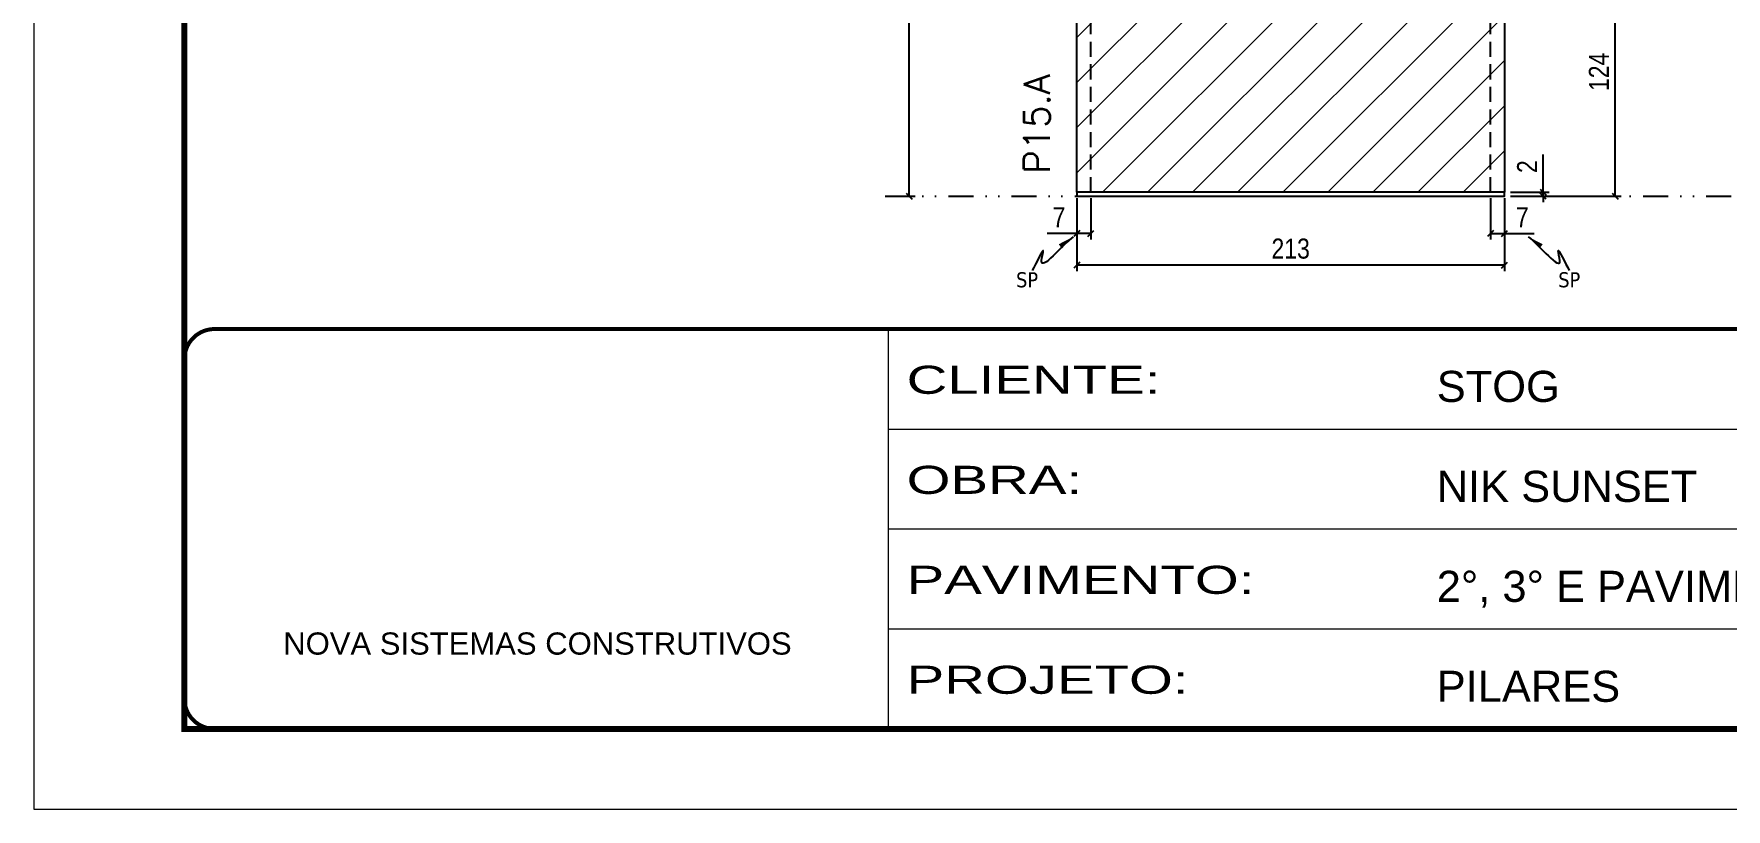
# Model space of a CAD drawing. Extents: x 808 to 7089, y -98 to 17032.
# Drawn here: x 5577 to 6420, y 11388 to 11775 of the extents above; entities that cross this region are included whole.
import ezdxf

# ---------------------------------------------------------------- set-up
doc = ezdxf.new("R2010")
doc.units = 0
for name, pattern in [('CONTINUO', [0]), ('DASHED', [0.75, 0.5, -0.25]), ('DIVIDE2', [0.625, 0.25, -0.125, 0, -0.125, 0, -0.125]), ('HIDDEN', [0.375, 0.25, -0.125])]:
    doc.linetypes.add(name, pattern=pattern)
for name, color, linetype in [('COTA', 241, 'Continuous'), ('Nível', 160, 'Continuous'), ('Painéis', 200, 'Continuous'), ('Sarrafo de Pressão', 42, 'HIDDEN'), ('texto', 7, 'Continuous')]:
    doc.layers.add(name, color=color, linetype=linetype)
for name, color, linetype, lineweight in [('Folhas', 255, 'Continuous', 9), ('REAPROVEITAMENTO', 251, 'Continuous', 9), ('SARRAFO DE PRESSAO', 251, 'DASHED', 9), ('Texto Seção', 7, 'Continuous', 15)]:
    doc.layers.add(name, color=color, linetype=linetype, lineweight=lineweight)
doc.styles.add('ARIAL', font='arial.ttf')
doc.styles.add('COTA TECNICA', font='techl___.ttf', dxfattribs={"height": 10})
doc.styles.add('COTA TECNICA-50', font='techl___.ttf', dxfattribs={"height": 10})
doc.styles.add('REGUA-120', font='ROMANS.shx', dxfattribs={"height": 15})
doc.styles.get("Standard").update_dxf_attribs({"font": 'arial.ttf'})
doc.styles.add('Tecnologia', font='')
doc.styles.get('Tecnologia').set_extended_font_data('Forgotten Futurist')
doc.dimstyles.new('COTA PAINEL-50', dxfattribs={"dimtxt": 10, "dimasz": 3, "dimexe": 3, "dimexo": 3, "dimgap": 3, "dimtad": 1, "dimdec": 1, "dimzin": 12, "dimdsep": 46, "dimtxsty": 'COTA TECNICA-50', "dimblk1": 'OBLIQUE', "dimblk2": 'OBLIQUE', "dimsah": 1, "dimcen": 0.9, "dimclrd": 4, "dimclre": 4, "dimclrt": 240, "dimadec": 1, "dimazin": 3, "dimtfac": 1, "dimtdec": 1, "dimtmove": 0, "dimatfit": 3, "dimfxl": 1, "dimtolj": 1, "dimtzin": 12, "dimarcsym": 0})
doc.dimstyles.new('PAINEL', dxfattribs={"dimtxt": 10, "dimasz": 3, "dimexe": 3, "dimexo": 3, "dimgap": 3, "dimtad": 1, "dimdec": 1, "dimzin": 12, "dimdsep": 46, "dimtxsty": 'COTA TECNICA', "dimblk1": 'OBLIQUE', "dimblk2": 'OBLIQUE', "dimsah": 1, "dimcen": 0.9, "dimclrd": 4, "dimclre": 4, "dimclrt": 240, "dimadec": 1, "dimazin": 3, "dimtfac": 1, "dimtdec": 1, "dimtmove": 0, "dimatfit": 3, "dimfxl": 1, "dimtolj": 1, "dimtzin": 12, "dimarcsym": 0})
doc.dimstyles.get("Standard").update_dxf_attribs({"dimtxt": 0.18, "dimasz": 0.18, "dimexe": 0.18, "dimexo": 0.0625, "dimgap": 0.09, "dimtad": 0, "dimtih": 1, "dimtoh": 1, "dimdec": 4, "dimzin": 0, "dimdsep": 46, "dimtxsty": 'Standard', "dimcen": 0.09, "dimadec": 0, "dimazin": 0, "dimtfac": 1, "dimtdec": 4, "dimtofl": 0, "dimtmove": 0, "dimatfit": 3, "dimfxl": 1, "dimtolj": 1, "dimtzin": 0, "dimarcsym": 0})

# ---------------------------------------------------------------- blocks, each defined once
blk = doc.blocks.new('9999999999')
at = {"color": 30, "linetype": 'CONTINUO'}
for p, q in [((98564.56, 34230.21), (98564.56, 34429.45)), ((98564.56, 34379.64), (99583.98, 34379.64)), ((98564.56, 34329.83), (99487.98, 34329.83)), ((98564.56, 34280.02), (99487.98, 34280.02))]:
    blk.add_line(p, q, dxfattribs=at)
at = {"color": 30, "linetype": 'CONTINUO', "const_width": 2}
blk.add_lwpolyline([(99583.98, 34230.21), (99583.98, 34414.45, 0.414214), (99568.98, 34429.45), (98228.98, 34429.45, 0.414214), (98213.98, 34414.45), (98213.98, 34245.21, 0.414214), (98228.98, 34230.21), (99583.98, 34230.21)], format="xyb", dxfattribs=at)
at = {"layer": 'Folhas'}
blk.add_lwpolyline([(98138.98, 34190.21), (99623.98, 34190.21), (99623.98, 35240.21), (98138.98, 35240.21)], close=True, dxfattribs=at)
at = {"layer": 'Folhas', "color": 30, "const_width": 3}
blk.add_lwpolyline([(98213.98, 34230.21), (99583.98, 34230.21), (99583.98, 35200.21), (98213.98, 35200.21)], close=True, dxfattribs=at)
at = {"color": 7, "linetype": 'Continuous', "ltscale": 5, "style": 'ARIAL'}
for s, height, p in [('STOG', 15.483, (98837.68, 34393.13)), ('NIK SUNSET', 15.483, (98837.68, 34343.32)), ('2°, 3° E PAVIMENTO TIPO', 15.4829, (98837.68, 34293.51)), ('NOVA SISTEMAS CONSTRUTIVOS', 11.0592, (98263.19, 34267.21)), ('PILARES', 15.483, (98837.68, 34243.7))]:
    blk.add_text(s, height=height, dxfattribs=at).set_placement(p)
at = {"layer": 'Folhas', "color": 7, "style": 'Tecnologia', "width": 1.5}
for s, p in [('CLIENTE:', (98573.65, 34397.17)), ('OBRA:', (98573.65, 34347.31)), ('PAVIMENTO:', (98573.65, 34297.5)), ('PROJETO:', (98573.65, 34247.69))]:
    blk.add_text(s, height=14, dxfattribs=at).set_placement(p)
blk = doc.blocks.new('_Oblique')
at = {"color": 0, "linetype": 'ByBlock', "lineweight": -2}
blk.add_line((-0.5, -0.5), (0.5, 0.5), dxfattribs=at)
blk = doc.blocks.new('*D1919')
at = {"layer": 'COTA', "color": 4, "lineweight": -2, "transparency": 16777216}
for p, q in [((6003.71, 11979.59), (6015.57, 11979.59)), ((6012.57, 11693.59), (6012.57, 11979.59)), ((6003.71, 11693.59), (6015.57, 11693.59))]:
    blk.add_line(p, q, dxfattribs=at)
at = {"layer": 'Defpoints', "color": 0, "transparency": 16777216}
for p in [(6000.71, 11979.59), (6012.57, 11979.59), (6000.71, 11693.59)]:
    blk.add_point(p, dxfattribs=at)
at = {"layer": 'COTA', "color": 4, "lineweight": -2, "transparency": 16777216, "xscale": 3, "yscale": 3, "zscale": 3}
for p, rotation in [((6012.57, 11979.59), 90), ((6012.57, 11693.59), 270)]:
    blk.add_blockref('_Oblique', p, dxfattribs=dict(at, rotation=rotation))
at = {"layer": 'COTA', "color": 240, "transparency": 16777216, "insert": (6004.44, 11836.59), "char_height": 10, "attachment_point": 5, "rotation": 90, "style": 'COTA TECNICA-50'}
blk.add_mtext('\\A1;286', dxfattribs=at)
blk = doc.blocks.new('*D1126')
at = {"layer": 'COTA', "color": 4, "lineweight": -2, "transparency": 16777216}
for p, q in [((6096.12, 11692.59), (6096.12, 11656.23)), ((6309.12, 11692.59), (6309.12, 11656.23)), ((6309.12, 11659.23), (6096.12, 11659.23))]:
    blk.add_line(p, q, dxfattribs=at)
at = {"layer": 'Defpoints', "color": 0, "transparency": 16777216}
for p in [(6096.12, 11695.59), (6309.12, 11695.59), (6096.12, 11659.23)]:
    blk.add_point(p, dxfattribs=at)
at = {"layer": 'COTA', "color": 4, "lineweight": -2, "transparency": 16777216, "xscale": 3, "yscale": 3, "zscale": 3, "rotation": 180}
blk.add_blockref('_Oblique', (6096.12, 11659.23), dxfattribs=at)
at = {"layer": 'COTA', "color": 4, "lineweight": -2, "transparency": 16777216, "xscale": 3, "yscale": 3, "zscale": 3}
blk.add_blockref('_Oblique', (6309.12, 11659.23), dxfattribs=at)
at = {"layer": 'COTA', "color": 240, "transparency": 16777216, "insert": (6202.62, 11667.45), "char_height": 10, "attachment_point": 5, "style": 'COTA TECNICA'}
blk.add_mtext('\\A1;213', dxfattribs=at)
blk = doc.blocks.new('*D1127')
at = {"layer": 'COTA', "color": 4, "lineweight": -2, "transparency": 16777216}
for p, q in [((6302.12, 11692.59), (6302.12, 11672.08)), ((6309.12, 11690.59), (6309.12, 11672.08)), ((6302.12, 11675.08), (6309.12, 11675.08)), ((6309.12, 11675.08), (6323.85, 11675.08))]:
    blk.add_line(p, q, dxfattribs=at)
at = {"layer": 'Defpoints', "color": 0, "transparency": 16777216}
for p in [(6302.12, 11695.59), (6309.12, 11693.59), (6309.12, 11675.08)]:
    blk.add_point(p, dxfattribs=at)
at = {"layer": 'COTA', "color": 4, "lineweight": -2, "transparency": 16777216, "xscale": 3, "yscale": 3, "zscale": 3, "rotation": 180}
blk.add_blockref('_Oblique', (6302.12, 11675.08), dxfattribs=at)
at = {"layer": 'COTA', "color": 4, "lineweight": -2, "transparency": 16777216, "xscale": 3, "yscale": 3, "zscale": 3}
blk.add_blockref('_Oblique', (6309.12, 11675.08), dxfattribs=at)
at = {"layer": 'COTA', "color": 240, "transparency": 16777216, "insert": (6317.99, 11683.15), "char_height": 10, "attachment_point": 5, "style": 'COTA TECNICA-50'}
blk.add_mtext('\\A1;7', dxfattribs=at)
blk = doc.blocks.new('*D1128')
at = {"layer": 'COTA', "color": 4, "lineweight": -2, "transparency": 16777216}
for p, q in [((6096.12, 11690.59), (6096.12, 11672.08)), ((6103.12, 11692.59), (6103.12, 11672.08)), ((6096.12, 11675.08), (6081.39, 11675.08)), ((6103.12, 11675.08), (6096.12, 11675.08))]:
    blk.add_line(p, q, dxfattribs=at)
at = {"layer": 'Defpoints', "color": 0, "transparency": 16777216}
for p in [(6096.12, 11693.59), (6103.12, 11695.59), (6096.12, 11675.08)]:
    blk.add_point(p, dxfattribs=at)
at = {"layer": 'COTA', "color": 4, "lineweight": -2, "transparency": 16777216, "xscale": 3, "yscale": 3, "zscale": 3, "rotation": 180}
blk.add_blockref('_Oblique', (6096.12, 11675.08), dxfattribs=at)
at = {"layer": 'COTA', "color": 4, "lineweight": -2, "transparency": 16777216, "xscale": 3, "yscale": 3, "zscale": 3}
blk.add_blockref('_Oblique', (6103.12, 11675.08), dxfattribs=at)
at = {"layer": 'COTA', "color": 240, "transparency": 16777216, "insert": (6087.25, 11683.15), "char_height": 10, "attachment_point": 5, "style": 'COTA TECNICA-50'}
blk.add_mtext('\\A1;7', dxfattribs=at)
blk = doc.blocks.new('*D1129')
at = {"layer": 'COTA', "color": 4, "linetype": 'ByBlock', "lineweight": -2, "transparency": 16777216}
for p, q in [((6312.12, 11817.59), (6367.2, 11817.59)), ((6364.2, 11693.59), (6364.2, 11817.59)), ((6312.12, 11693.59), (6367.2, 11693.59))]:
    blk.add_line(p, q, dxfattribs=at)
at = {"layer": 'Defpoints', "color": 0, "linetype": 'ByBlock', "transparency": 16777216}
for p in [(6309.12, 11817.59), (6364.2, 11817.59), (6309.12, 11693.59)]:
    blk.add_point(p, dxfattribs=at)
at = {"layer": 'COTA', "color": 4, "linetype": 'ByBlock', "lineweight": -2, "transparency": 16777216, "xscale": 3, "yscale": 3, "zscale": 3}
for p, rotation in [((6364.2, 11817.59), 90), ((6364.2, 11693.59), 270)]:
    blk.add_blockref('_Oblique', p, dxfattribs=dict(at, rotation=rotation))
at = {"layer": 'COTA', "color": 240, "linetype": 'ByBlock', "transparency": 16777216, "insert": (6356.13, 11755.59), "char_height": 10, "attachment_point": 5, "rotation": 90, "style": 'COTA TECNICA'}
blk.add_mtext('\\A1;124', dxfattribs=at)
blk = doc.blocks.new('*D1130')
at = {"layer": 'COTA', "color": 4, "lineweight": -2, "transparency": 16777216}
for p, q in [((6328.38, 11695.59), (6328.38, 11714.39)), ((6312.12, 11695.59), (6331.38, 11695.59)), ((6312.12, 11693.59), (6331.38, 11693.59)), ((6328.38, 11693.59), (6328.38, 11695.59)), ((6328.38, 11693.59), (6328.38, 11690.59))]:
    blk.add_line(p, q, dxfattribs=at)
at = {"layer": 'Defpoints', "color": 0, "transparency": 16777216}
for p in [(6309.12, 11695.59), (6309.12, 11693.59), (6328.38, 11693.59)]:
    blk.add_point(p, dxfattribs=at)
at = {"layer": 'COTA', "color": 4, "lineweight": -2, "transparency": 16777216, "xscale": 3, "yscale": 3, "zscale": 3}
for p, rotation in [((6328.38, 11695.59), 270), ((6328.38, 11693.59), 90)]:
    blk.add_blockref('_Oblique', p, dxfattribs=dict(at, rotation=rotation))
at = {"layer": 'COTA', "color": 240, "transparency": 16777216, "insert": (6320.38, 11708.34), "char_height": 10, "attachment_point": 5, "rotation": 90, "style": 'COTA TECNICA-50'}
blk.add_mtext('\\A1;2', dxfattribs=at)
blk = doc.blocks.new('*D1131')
at = {"layer": 'COTA', "color": 4, "linetype": 'ByBlock', "lineweight": -2, "transparency": 16777216}
for p, q in [((6312.12, 11817.59), (6367.2, 11817.59)), ((6364.2, 11693.59), (6364.2, 11817.59)), ((6312.12, 11693.59), (6367.2, 11693.59))]:
    blk.add_line(p, q, dxfattribs=at)
at = {"layer": 'Defpoints', "color": 0, "linetype": 'ByBlock', "transparency": 16777216}
for p in [(6309.12, 11817.59), (6364.2, 11817.59), (6309.12, 11693.59)]:
    blk.add_point(p, dxfattribs=at)
at = {"layer": 'COTA', "color": 4, "linetype": 'ByBlock', "lineweight": -2, "transparency": 16777216, "xscale": 3, "yscale": 3, "zscale": 3}
for p, rotation in [((6364.2, 11817.59), 90), ((6364.2, 11693.59), 270)]:
    blk.add_blockref('_Oblique', p, dxfattribs=dict(at, rotation=rotation))
at = {"layer": 'COTA', "color": 240, "linetype": 'ByBlock', "transparency": 16777216, "insert": (6356.13, 11755.59), "char_height": 10, "attachment_point": 5, "rotation": 90, "style": 'COTA TECNICA'}
blk.add_mtext('\\A1;124', dxfattribs=at)

msp = doc.modelspace()

# ---------------------------------------------------------------- hatches: boundary and pattern name
at = {"layer": 'REAPROVEITAMENTO', "linetype": 'ByBlock'}
h = msp.add_hatch(dxfattribs=at)
h.set_pattern_fill('ANSI31', color=256, scale=5, style=2)
h.set_pattern_definition([(45, (2509.945, 2641.187), (-11.22532, 11.22532), [])])
h.paths.add_polyline_path([(6309.12, 11961.59), (6096.12, 11961.59), (6096.12, 11695.59), (6309.12, 11695.59)])

# ---------------------------------------------------------------- linework, layer by layer
at = {"layer": 'Nível', "color": 4, "linetype": 'DIVIDE2', "ltscale": 50}
msp.add_line((6000.71, 11693.59), (7021.67, 11693.59), dxfattribs=at)
at = {"layer": 'Painéis'}
for points in [[(6096.12, 11961.59), (6309.12, 11961.59), (6309.12, 11695.59), (6096.12, 11695.59)], [(6096.12, 11693.59), (6309.12, 11693.59), (6309.12, 11695.59), (6096.12, 11695.59)]]:
    msp.add_lwpolyline(points, close=True, dxfattribs=at)
at = {"layer": 'Sarrafo de Pressão', "ltscale": 30}
for p, q in [((6103.12, 11695.59), (6103.12, 11817.59)), ((6302.12, 11695.59), (6302.12, 11817.59))]:
    msp.add_line(p, q, dxfattribs=at)

# ---------------------------------------------------------------- block references
at = {"layer": 'SARRAFO DE PRESSAO', "color": 6, "linetype": 'ByBlock'}
msp.add_blockref('9999999999', (-92562.31, -22802.03), dxfattribs=at)

# ---------------------------------------------------------------- texts
at = {"layer": 'texto', "color": 0, "char_height": 7.5, "attachment_point": 5}
for insert in [(6071.34, 11651.91), (6341.37, 11651.91)]:
    msp.add_mtext('{\\fTahoma|b0|i0|c0|p34;\\C4;SP}', dxfattribs=dict(at, insert=insert))
at = {"layer": 'Texto Seção', "insert": (6082.65, 11704.84), "char_height": 13, "width": 285.3299, "attachment_point": 7, "rotation": 90, "style": 'REGUA-120'}
msp.add_mtext('P15.A', dxfattribs=at)

# ---------------------------------------------------------------- dimensions: what is measured, and where the dimension line sits
at = {"layer": 'COTA'}
for base, p1, p2, angle, picture, middle in [((6012.57, 11979.59), (6000.71, 11693.59), (6000.71, 11979.59), 90, '*D1919', (6004.44, 11836.59)), ((6096.12, 11675.08), (6103.12, 11695.59), (6096.12, 11693.59), 180, '*D1128', (6087.25, 11683.15))]:
    dim = msp.add_linear_dim(base=base, p1=p1, p2=p2, angle=angle, dimstyle='COTA PAINEL-50', dxfattribs=at)
    dim.commit()
    dim.dimension.update_dxf_attribs({"geometry": picture, "text_midpoint": middle})
at = {"layer": 'COTA', "linetype": 'ByBlock'}
for picture in ['*D1129', '*D1131']:
    dim = msp.add_aligned_dim(p1=(6309.12, 11693.59), p2=(6309.12, 11817.59), distance=-55.08, dimstyle='PAINEL', dxfattribs=at)
    dim.commit()
    dim.dimension.update_dxf_attribs({"geometry": picture, "text_midpoint": (6356.13, 11755.59)})
at = {"layer": 'COTA'}
dim = msp.add_linear_dim(base=(6328.38, 11693.59), p1=(6309.12, 11695.59), p2=(6309.12, 11693.59), angle=90, dimstyle='COTA PAINEL-50', dxfattribs=at)
dim.commit()
dim.dimension.update_dxf_attribs({"geometry": '*D1130', "text_midpoint": (6328.38, 11708.34), "dimtype": 160})
dim = msp.add_linear_dim(base=(6096.12, 11659.23), p1=(6309.12, 11695.59), p2=(6096.12, 11695.59), angle=180, dimstyle='PAINEL', override={"dimarcsym": 2}, dxfattribs=at)
dim.commit()
dim.dimension.update_dxf_attribs({"geometry": '*D1126', "text_midpoint": (6202.62, 11667.45)})
dim = msp.add_linear_dim(base=(6309.12, 11675.08), p1=(6302.12, 11695.59), p2=(6309.12, 11693.59), dimstyle='COTA PAINEL-50', dxfattribs=at)
dim.commit()
dim.dimension.update_dxf_attribs({"geometry": '*D1127', "text_midpoint": (6317.99, 11683.15)})

# ---------------------------------------------------------------- leaders
at = {"layer": 'COTA', "path_type": 1}
for points in [[(6094.29, 11673.41), (6078.51, 11661.57), (6079.43, 11666.38), (6073.88, 11656.6)], [(6320.95, 11673.41), (6336.73, 11661.57), (6335.81, 11666.38), (6341.36, 11656.6)]]:
    msp.add_leader(points, dimstyle='Standard', override={"dimasz": 8}, dxfattribs=at)

doc.saveas('drawing.dxf')
